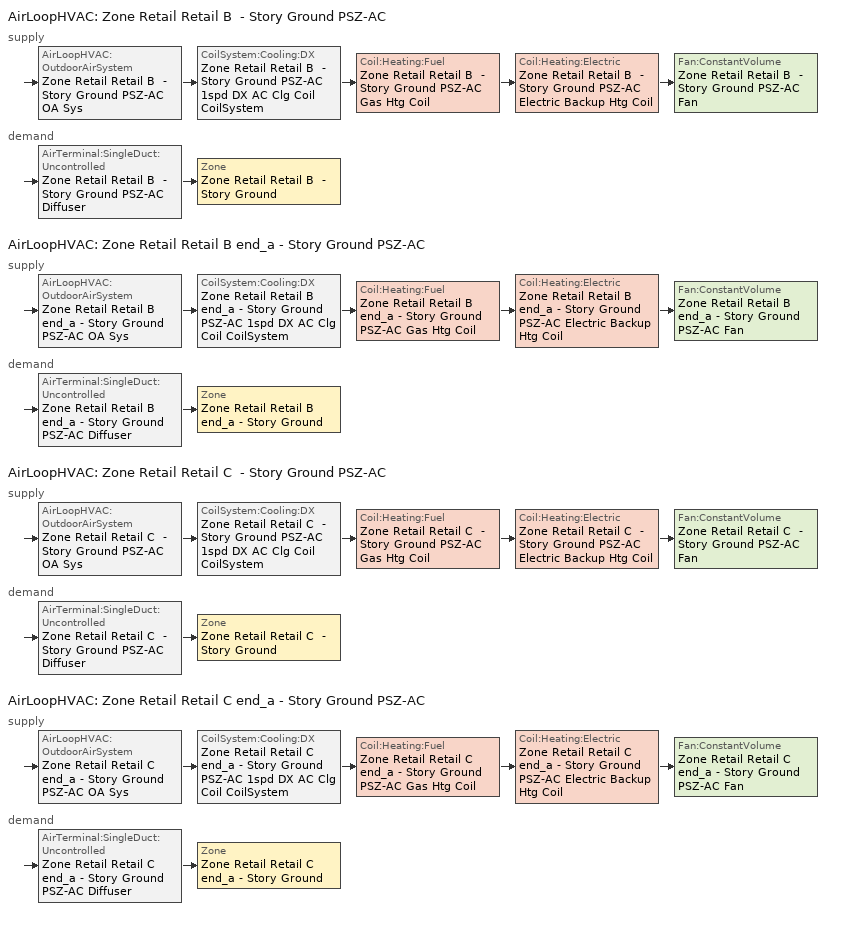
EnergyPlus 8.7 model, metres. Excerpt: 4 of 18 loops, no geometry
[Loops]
AirLoopHVAC 'Zone Retail Retail B  - Story Ground PSZ-AC'
 supply: AirLoopHVAC:OutdoorAirSystem 'Zone Retail Retail B  - Story Ground PSZ-AC OA Sys' > CoilSystem:Cooling:DX 'Zone Retail Retail B  - Story Ground PSZ-AC 1spd DX AC Clg Coil CoilSystem' > Coil:Heating:Fuel 'Zone Retail Retail B  - Story Ground PSZ-AC Gas Htg Coil' > Coil:Heating:Electric 'Zone Retail Retail B  - Story Ground PSZ-AC Electric Backup Htg Coil' > Fan:ConstantVolume 'Zone Retail Retail B  - Story Ground PSZ-AC Fan'
 demand: AirTerminal:SingleDuct:Uncontrolled 'Zone Retail Retail B  - Story Ground PSZ-AC Diffuser' > Zone 'Zone Retail Retail B  - Story Ground'
AirLoopHVAC 'Zone Retail Retail B end_a - Story Ground PSZ-AC'
 supply: AirLoopHVAC:OutdoorAirSystem 'Zone Retail Retail B end_a - Story Ground PSZ-AC OA Sys' > CoilSystem:Cooling:DX 'Zone Retail Retail B end_a - Story Ground PSZ-AC 1spd DX AC Clg Coil CoilSystem' > Coil:Heating:Fuel 'Zone Retail Retail B end_a - Story Ground PSZ-AC Gas Htg Coil' > Coil:Heating:Electric 'Zone Retail Retail B end_a - Story Ground PSZ-AC Electric Backup Htg Coil' > Fan:ConstantVolume 'Zone Retail Retail B end_a - Story Ground PSZ-AC Fan'
 demand: AirTerminal:SingleDuct:Uncontrolled 'Zone Retail Retail B end_a - Story Ground PSZ-AC Diffuser' > Zone 'Zone Retail Retail B end_a - Story Ground'
AirLoopHVAC 'Zone Retail Retail C  - Story Ground PSZ-AC'
 supply: AirLoopHVAC:OutdoorAirSystem 'Zone Retail Retail C  - Story Ground PSZ-AC OA Sys' > CoilSystem:Cooling:DX 'Zone Retail Retail C  - Story Ground PSZ-AC 1spd DX AC Clg Coil CoilSystem' > Coil:Heating:Fuel 'Zone Retail Retail C  - Story Ground PSZ-AC Gas Htg Coil' > Coil:Heating:Electric 'Zone Retail Retail C  - Story Ground PSZ-AC Electric Backup Htg Coil' > Fan:ConstantVolume 'Zone Retail Retail C  - Story Ground PSZ-AC Fan'
 demand: AirTerminal:SingleDuct:Uncontrolled 'Zone Retail Retail C  - Story Ground PSZ-AC Diffuser' > Zone 'Zone Retail Retail C  - Story Ground'
AirLoopHVAC 'Zone Retail Retail C end_a - Story Ground PSZ-AC'
 supply: AirLoopHVAC:OutdoorAirSystem 'Zone Retail Retail C end_a - Story Ground PSZ-AC OA Sys' > CoilSystem:Cooling:DX 'Zone Retail Retail C end_a - Story Ground PSZ-AC 1spd DX AC Clg Coil CoilSystem' > Coil:Heating:Fuel 'Zone Retail Retail C end_a - Story Ground PSZ-AC Gas Htg Coil' > Coil:Heating:Electric 'Zone Retail Retail C end_a - Story Ground PSZ-AC Electric Backup Htg Coil' > Fan:ConstantVolume 'Zone Retail Retail C end_a - Story Ground PSZ-AC Fan'
 demand: AirTerminal:SingleDuct:Uncontrolled 'Zone Retail Retail C end_a - Story Ground PSZ-AC Diffuser' > Zone 'Zone Retail Retail C end_a - Story Ground'
[ZoneControl:Thermostat] Control Object Type 1=ThermostatSetpoint:DualSetpoint
Name | Zone or ZoneList | Control Type Schedule | Control Name 1
Zone Retail Retail B  - Story Ground Thermostat | Zone Retail Retail B  - Story Ground | Zone Retail Retail B  - Story Ground Thermostat Schedule | Retail Retail - CEC T24 2001 Thermostat 2
Zone Retail Retail B end_a - Story Ground Thermostat | Zone Retail Retail B end_a - Story Ground | Zone Retail Retail B end_a - Story Ground Thermostat Schedule | Retail Retail - CEC T24 2001 Thermostat 4
Zone Retail Retail C  - Story Ground Thermostat | Zone Retail Retail C  - Story Ground | Zone Retail Retail C  - Story Ground Thermostat Schedule | Retail Retail - CEC T24 2001 Thermostat
Zone Retail Retail C end_a - Story Ground Thermostat | Zone Retail Retail C end_a - Story Ground | Zone Retail Retail C end_a - Story Ground Thermostat Schedule | Retail Retail - CEC T24 2001 Thermostat 1
[ThermostatSetpoint:DualSetpoint] Heating Setpoint Temperature Schedule=Retail HtgSetp; Cooling Setpoint Temperature Schedule=Retail ClgSetp
Retail Retail - CEC T24 2001 Thermostat 2; Retail Retail - CEC T24 2001 Thermostat 4; Retail Retail - CEC T24 2001 Thermostat; Retail Retail - CEC T24 2001 Thermostat 1
[AirTerminal:SingleDuct:Uncontrolled] Availability Schedule=Always On Discrete; Maximum Air Flow Rate {m3/s}=AutoSize
Zone Retail Retail B  - Story Ground PSZ-AC Diffuser; Zone Retail Retail B end_a - Story Ground PSZ-AC Diffuser; Zone Retail Retail C  - Story Ground PSZ-AC Diffuser; Zone Retail Retail C end_a - Story Ground PSZ-AC Diffuser
[Zone equipment]
Zone Retail Retail B  - Story Ground: Zone Retail Retail B  - Story Ground PSZ-AC Diffuser
Zone Retail Retail B end_a - Story Ground: Zone Retail Retail B end_a - Story Ground PSZ-AC Diffuser
Zone Retail Retail C  - Story Ground: Zone Retail Retail C  - Story Ground PSZ-AC Diffuser
Zone Retail Retail C end_a - Story Ground: Zone Retail Retail C end_a - Story Ground PSZ-AC Diffuser
[Sizing:Zone] Zone Cooling Design Supply Air Temperature Input Method=SupplyAirTemperature; Zone Cooling Design Supply Air Temperature {C}=12.8; Zone Cooling Design Supply Air Temperature Difference {deltaC}=11.11; Zone Heating Design Supply Air Temperature Input Method=SupplyAirTemperature; Zone Heating Design Supply Air Temperature {C}=40; Zone Heating Design Supply Air Temperature Difference {deltaC}=11.11; Zone Cooling Design Supply Air Humidity Ratio {kgWater/kgDryAir}=0.0085; Zone Heating Design Supply Air Humidity Ratio {kgWater/kgDryAir}=0.008; Design Specification Outdoor Air Object=Retail Retail Ventilation; Cooling Design Air Flow Method=DesignDay; Cooling Design Air Flow Rate {m3/s}=0; Cooling Minimum Air Flow per Zone Floor Area {m3/s-m2}=0.000762; Cooling Minimum Air Flow {m3/s}=0; Cooling Minimum Air Flow Fraction=0; Heating Design Air Flow Method=DesignDay; Heating Design Air Flow Rate {m3/s}=0; Heating Maximum Air Flow per Zone Floor Area {m3/s-m2}=0.002032; Heating Maximum Air Flow {m3/s}=0.141576; Heating Maximum Air Flow Fraction=0.3; Account for Dedicated Outdoor Air System=No
Name | Design Specification Zone Air Distribution Object
Zone Retail Retail B  - Story Ground | Zone Retail Retail B  - Story Ground Design Spec Zone Air Dist
Zone Retail Retail B end_a - Story Ground | Zone Retail Retail B end_a - Story Ground Design Spec Zone Air Dist
Zone Retail Retail C  - Story Ground | Zone Retail Retail C  - Story Ground Design Spec Zone Air Dist
Zone Retail Retail C end_a - Story Ground | Zone Retail Retail C end_a - Story Ground Design Spec Zone Air Dist
[DesignSpecification:ZoneAirDistribution] Zone Air Distribution Effectiveness in Cooling Mode=1; Zone Air Distribution Effectiveness in Heating Mode=1
Zone Retail Retail B  - Story Ground Design Spec Zone Air Dist; Zone Retail Retail B end_a - Story Ground Design Spec Zone Air Dist; Zone Retail Retail C  - Story Ground Design Spec Zone Air Dist; Zone Retail Retail C end_a - Story Ground Design Spec Zone Air Dist
[Controller:MechanicalVentilation] Availability Schedule=Always On Discrete; Demand Controlled Ventilation=No; System Outdoor Air Method=ZoneSum; Design Specification Outdoor Air Object Name 1=Retail Retail Ventilation
Name | Zone Name 1 | Design Specification Zone Air Distribution Object Name 1
Controller Mechanical Ventilation 3 | Zone Retail Retail B  - Story Ground | Zone Retail Retail B  - Story Ground Design Spec Zone Air Dist
Controller Mechanical Ventilation 16 | Zone Retail Retail B end_a - Story Ground | Zone Retail Retail B end_a - Story Ground Design Spec Zone Air Dist
Controller Mechanical Ventilation 14 | Zone Retail Retail C  - Story Ground | Zone Retail Retail C  - Story Ground Design Spec Zone Air Dist
Controller Mechanical Ventilation 6 | Zone Retail Retail C end_a - Story Ground | Zone Retail Retail C end_a - Story Ground Design Spec Zone Air Dist
[DesignSpecification:OutdoorAir]
Retail Retail Ventilation: Outdoor Air Method=Sum; Outdoor Air Flow per Person {m3/s-person}=0; Outdoor Air Flow per Zone Floor Area {m3/s-m2}=0.001016; Outdoor Air Flow per Zone {m3/s}=0; Outdoor Air Flow Air Changes per Hour {1/hr}=0
[AirLoopHVAC] Design Supply Air Flow Rate {m3/s}=AutoSize
Zone Retail Retail B  - Story Ground PSZ-AC; Zone Retail Retail B end_a - Story Ground PSZ-AC; Zone Retail Retail C  - Story Ground PSZ-AC; Zone Retail Retail C end_a - Story Ground PSZ-AC
[Sizing:System] Type of Load to Size On=Sensible; Design Outdoor Air Flow Rate {m3/s}=Autosize; Central Heating Maximum System Air Flow Ratio=1; Preheat Design Temperature {C}=7; Preheat Design Humidity Ratio {kgWater/kgDryAir}=0.008; Precool Design Temperature {C}=12.8; Precool Design Humidity Ratio {kgWater/kgDryAir}=0.008; Central Cooling Design Supply Air Temperature {C}=12.8; Central Heating Design Supply Air Temperature {C}=40; Type of Zone Sum to Use=Coincident; 100% Outdoor Air in Cooling=No; 100% Outdoor Air in Heating=No; Central Cooling Design Supply Air Humidity Ratio {kgWater/kgDryAir}=0.0085; Central Heating Design Supply Air Humidity Ratio {kgWater/kgDryAir}=0.008; Cooling Supply Air Flow Rate Method=DesignDay; Cooling Supply Air Flow Rate {m3/s}=0; Cooling Supply Air Flow Rate Per Floor Area {m3/s-m2}=0.00996765; Cooling Fraction of Autosized Cooling Supply Air Flow Rate=1; Cooling Supply Air Flow Rate Per Unit Cooling Capacity {m3/s-W}=3.94755e-05; Heating Supply Air Flow Rate Method=DesignDay; Heating Supply Air Flow Rate {m3/s}=0; Heating Supply Air Flow Rate Per Floor Area {m3/s-m2}=0.00996765; Heating Fraction of Autosized Heating Supply Air Flow Rate=1; Heating Fraction of Autosized Cooling Supply Air Flow Rate=1; Heating Supply Air Flow Rate Per Unit Heating Capacity {m3/s-W}=3.15882e-05; System Outdoor Air Method=ZoneSum; Zone Maximum Outdoor Air Fraction=1; Cooling Design Capacity Method=CoolingDesignCapacity; Cooling Design Capacity {W}=Autosize; Cooling Design Capacity Per Floor Area {W/m2}=234.7; Fraction of Autosized Cooling Design Capacity=1; Heating Design Capacity Method=HeatingDesignCapacity; Heating Design Capacity {W}=Autosize; Heating Design Capacity Per Floor Area {W/m2}=157; Fraction of Autosized Heating Design Capacity=1; Central Cooling Capacity Control Method=OnOff
Zone Retail Retail B  - Story Ground PSZ-AC; Zone Retail Retail B end_a - Story Ground PSZ-AC; Zone Retail Retail C  - Story Ground PSZ-AC; Zone Retail Retail C end_a - Story Ground PSZ-AC
[Controller:OutdoorAir] Minimum Outdoor Air Flow Rate {m3/s}=0; Maximum Outdoor Air Flow Rate {m3/s}=Autosize; Economizer Control Type=NoEconomizer; Economizer Control Action Type=ModulateFlow; Economizer Maximum Limit Dry-Bulb Temperature {C}=28; Economizer Maximum Limit Enthalpy {J/kg}=64000; Economizer Minimum Limit Dry-Bulb Temperature {C}=-100; Lockout Type=NoLockout; Minimum Limit Type=FixedMinimum; Minimum Outdoor Air Schedule=Always On Discrete; High Humidity Control=No; Control High Indoor Humidity Based on Outdoor Humidity Ratio=Yes; Heat Recovery Bypass Control Type=BypassWhenOAFlowGreaterThanMinimum
Name | Mechanical Ventilation Controller
Zone Retail Retail B  - Story Ground PSZ-AC OA Sys Controller | Controller Mechanical Ventilation 3
Zone Retail Retail B end_a - Story Ground PSZ-AC OA Sys Controller | Controller Mechanical Ventilation 16
Zone Retail Retail C  - Story Ground PSZ-AC OA Sys Controller | Controller Mechanical Ventilation 14
Zone Retail Retail C end_a - Story Ground PSZ-AC OA Sys Controller | Controller Mechanical Ventilation 6
[SetpointManager:MixedAir] Control Variable=Temperature
Node 53 OS Default SPM; Node 52 OS Default SPM; Node 51 OS Default SPM; Node 50 OS Default SPM; Node 209 OS Default SPM; Node 208 OS Default SPM; Node 207 OS Default SPM; Node 206 OS Default SPM; Node 185 OS Default SPM; Node 184 OS Default SPM; Node 183 OS Default SPM; Node 182 OS Default SPM; Node 89 OS Default SPM; Node 88 OS Default SPM; Node 87 OS Default SPM; Node 86 OS Default SPM
[CoilSystem:Cooling:DX] Availability Schedule=Always On Discrete
Name | Cooling Coil
Zone Retail Retail B  - Story Ground PSZ-AC 1spd DX AC Clg Coil CoilSystem | Zone Retail Retail B  - Story Ground PSZ-AC 1spd DX AC Clg Coil
Zone Retail Retail B end_a - Story Ground PSZ-AC 1spd DX AC Clg Coil CoilSystem | Zone Retail Retail B end_a - Story Ground PSZ-AC 1spd DX AC Clg Coil
Zone Retail Retail C  - Story Ground PSZ-AC 1spd DX AC Clg Coil CoilSystem | Zone Retail Retail C  - Story Ground PSZ-AC 1spd DX AC Clg Coil
Zone Retail Retail C end_a - Story Ground PSZ-AC 1spd DX AC Clg Coil CoilSystem | Zone Retail Retail C end_a - Story Ground PSZ-AC 1spd DX AC Clg Coil
[Coil:Cooling:DX:SingleSpeed] Availability Schedule=Always On Discrete; Gross Rated Total Cooling Capacity {W}=Autosize; Gross Rated Sensible Heat Ratio=Autosize; Gross Rated Cooling COP {W/W}=3; Rated Air Flow Rate {m3/s}=Autosize; Rated Evaporator Fan Power Per Volume Flow Rate {W/(m3/s)}=773.3; Condenser Type=AirCooled; Evaporative Condenser Effectiveness=0; Crankcase Heater Capacity {W}=0; Maximum Outdoor Dry-Bulb Temperature for Crankcase Heater Operation {C}=0; Basin Heater Capacity {W/K}=0; Basin Heater Setpoint Temperature {C}=10
Name | Total Cooling Capacity Function of Temperature Curve | Total Cooling Capacity Function of Flow Fraction Curve | Energy Input Ratio Function of Temperature Curve | Energy Input Ratio Function of Flow Fraction Curve | Part Load Fraction Correlation Curve
Zone Retail Retail B  - Story Ground PSZ-AC 1spd DX AC Clg Coil | Curve Biquadratic 5 | Curve Quadratic 7 | Curve Biquadratic 6 | Curve Quadratic 8 | Curve Quadratic 9
Zone Retail Retail B end_a - Story Ground PSZ-AC 1spd DX AC Clg Coil | Curve Biquadratic 31 | Curve Quadratic 46 | Curve Biquadratic 32 | Curve Quadratic 47 | Curve Quadratic 48
Zone Retail Retail C  - Story Ground PSZ-AC 1spd DX AC Clg Coil | Curve Biquadratic 27 | Curve Quadratic 40 | Curve Biquadratic 28 | Curve Quadratic 41 | Curve Quadratic 42
Zone Retail Retail C end_a - Story Ground PSZ-AC 1spd DX AC Clg Coil | Curve Biquadratic 11 | Curve Quadratic 16 | Curve Biquadratic 12 | Curve Quadratic 17 | Curve Quadratic 18
[Coil:Heating:Fuel] Availability Schedule=Always On Discrete; Fuel Type=NaturalGas; Burner Efficiency=0.8; Nominal Capacity {W}=AutoSize; Parasitic Electric Load {W}=0; Parasitic Fuel Load {W}=0
Zone Retail Retail B  - Story Ground PSZ-AC Gas Htg Coil; Zone Retail Retail B end_a - Story Ground PSZ-AC Gas Htg Coil; Zone Retail Retail C  - Story Ground PSZ-AC Gas Htg Coil; Zone Retail Retail C end_a - Story Ground PSZ-AC Gas Htg Coil
[Coil:Heating:Electric] Availability Schedule=Always On Discrete; Efficiency=1; Nominal Capacity {W}=Autosize
Zone Retail Retail B  - Story Ground PSZ-AC Electric Backup Htg Coil; Zone Retail Retail B end_a - Story Ground PSZ-AC Electric Backup Htg Coil; Zone Retail Retail C  - Story Ground PSZ-AC Electric Backup Htg Coil; Zone Retail Retail C end_a - Story Ground PSZ-AC Electric Backup Htg Coil
[Fan:ConstantVolume] Availability Schedule=Always On Discrete; Fan Total Efficiency=0.54; Pressure Rise {Pa}=622.722; Maximum Flow Rate {m3/s}=AutoSize; Motor Efficiency=0.9; Motor In Airstream Fraction=1
Zone Retail Retail B  - Story Ground PSZ-AC Fan; Zone Retail Retail B end_a - Story Ground PSZ-AC Fan; Zone Retail Retail C  - Story Ground PSZ-AC Fan; Zone Retail Retail C end_a - Story Ground PSZ-AC Fan
[SetpointManager:SingleZone:Reheat] Control Variable=Temperature; Minimum Supply Air Temperature {C}=10; Maximum Supply Air Temperature {C}=50
Name | Control Zone
Setpoint Manager Single Zone Reheat 3 | Zone Retail Retail B  - Story Ground
Setpoint Manager Single Zone Reheat 16 | Zone Retail Retail B end_a - Story Ground
Setpoint Manager Single Zone Reheat 14 | Zone Retail Retail C  - Story Ground
Setpoint Manager Single Zone Reheat 6 | Zone Retail Retail C end_a - Story Ground
[Schedule:Compact]
Zone Retail Retail B  - Story Ground Thermostat Schedule; Zone Retail Retail B end_a - Story Ground Thermostat Schedule; Zone Retail Retail C  - Story Ground Thermostat Schedule; Zone Retail Retail C end_a - Story Ground Thermostat Schedule: Through: 12/31, For: AllDays, Until: 24:00, 4
[Schedule:Day:Interval]
Retail HtgSetp Default: No, 06:00, 15.6, 21:00, 21, 24:00, 15.6
Retail HtgSetp Sat Day: No, 06:00, 15.6, 22:00, 21, 24:00, 15.6
Retail HtgSetp Sun Day: No, 08:00, 15.6, 19:00, 21, 24:00, 15.6
Retail HtgSetp Summer Design Day: No, 24:00, 15.6
Retail HtgSetp Winter Design Day: No, 24:00, 21
Retail ClgSetp Default; Retail ClgSetp Summer Design Day: No, 06:00, 30, 21:00, 24, 24:00, 30
Retail ClgSetp Sat Day: No, 06:00, 30, 22:00, 24, 24:00, 30
Retail ClgSetp Sun Day: No, 08:00, 30, 19:00, 24, 24:00, 30
Retail ClgSetp Winter Design Day: No, 24:00, 30
[Schedule:Week:Daily]
Schedule:Week:Daily {f258ed04-8529-4664-a8e8-bbd8db2e478a}: Retail HtgSetp Default, Retail HtgSetp Default, Retail HtgSetp Default, Retail HtgSetp Default, Retail HtgSetp Default, Retail HtgSetp Default, Retail HtgSetp Sat Day, Retail HtgSetp Default, Retail HtgSetp Summer Design Day, Retail HtgSetp Winter Design Day, Retail HtgSetp Default, Retail HtgSetp Default
Schedule:Week:Daily {c0318f87-8e33-495f-b978-a5e9df81745a}: Retail HtgSetp Sun Day, Retail HtgSetp Default, Retail HtgSetp Default, Retail HtgSetp Default, Retail HtgSetp Default, Retail HtgSetp Default, Retail HtgSetp Sat Day, Retail HtgSetp Default, Retail HtgSetp Summer Design Day, Retail HtgSetp Winter Design Day, Retail HtgSetp Default, Retail HtgSetp Default
Schedule:Week:Daily {399607e4-db10-41b0-8779-dd555ba1f623}: Retail ClgSetp Default, Retail ClgSetp Default, Retail ClgSetp Default, Retail ClgSetp Default, Retail ClgSetp Default, Retail ClgSetp Default, Retail ClgSetp Sat Day, Retail ClgSetp Default, Retail ClgSetp Summer Design Day, Retail ClgSetp Winter Design Day, Retail ClgSetp Default, Retail ClgSetp Default
Schedule:Week:Daily {cf464262-ddb1-4d31-ad3b-1f05676aa7cf}: Retail ClgSetp Sun Day, Retail ClgSetp Default, Retail ClgSetp Default, Retail ClgSetp Default, Retail ClgSetp Default, Retail ClgSetp Default, Retail ClgSetp Sat Day, Retail ClgSetp Default, Retail ClgSetp Summer Design Day, Retail ClgSetp Winter Design Day, Retail ClgSetp Default, Retail ClgSetp Default
[Schedule:Year]
Retail HtgSetp: Schedule:Week:Daily {f258ed04-8529-4664-a8e8-bbd8db2e478a}, 1, 1, 1, 3, Schedule:Week:Daily {c0318f87-8e33-495f-b978-a5e9df81745a}, 1, 4, 12, 31
Retail ClgSetp: Schedule:Week:Daily {399607e4-db10-41b0-8779-dd555ba1f623}, 1, 1, 1, 3, Schedule:Week:Daily {cf464262-ddb1-4d31-ad3b-1f05676aa7cf}, 1, 4, 12, 31
[Schedule:Constant]
Always On Discrete: Hourly Value=1
[Curve:Biquadratic] Minimum Value of x {BasedOnField A2}=-100; Maximum Value of x {BasedOnField A2}=100; Minimum Value of y {BasedOnField A3}=-100; Maximum Value of y {BasedOnField A3}=100
Name | Coefficient1 Constant | Coefficient2 x | Coefficient3 x**2 | Coefficient4 y | Coefficient5 y**2 | Coefficient6 x*y
Curve Biquadratic 5; Curve Biquadratic 31; Curve Biquadratic 27; Curve Biquadratic 11 | 0.971212 | -0.0152755 | 0.00144345 | -0.00039321 | -6.8364e-06 | -0.000290596
Curve Biquadratic 6; Curve Biquadratic 32; Curve Biquadratic 28; Curve Biquadratic 12 | 0.286871 | 0.0239022 | -0.000810648 | 0.0134585 | 0.000338936 | -0.000487004
[Curve:Quadratic]
Name | Coefficient1 Constant | Coefficient2 x | Coefficient3 x**2 | Minimum Value of x {BasedOnField A2} | Maximum Value of x {BasedOnField A2} | Minimum Curve Output {BasedOnField A3} | Maximum Curve Output {BasedOnField A3}
Curve Quadratic 7; Curve Quadratic 8; Curve Quadratic 46; Curve Quadratic 47; Curve Quadratic 40; Curve Quadratic 41; Curve Quadratic 16; Curve Quadratic 17 | 1 | 0 | 0 | -100 | 100
Curve Quadratic 9; Curve Quadratic 48; Curve Quadratic 42; Curve Quadratic 18 | 0.909496 | 0.0986477 | -0.00819488 | 0 | 1 | 0.7 | 1
